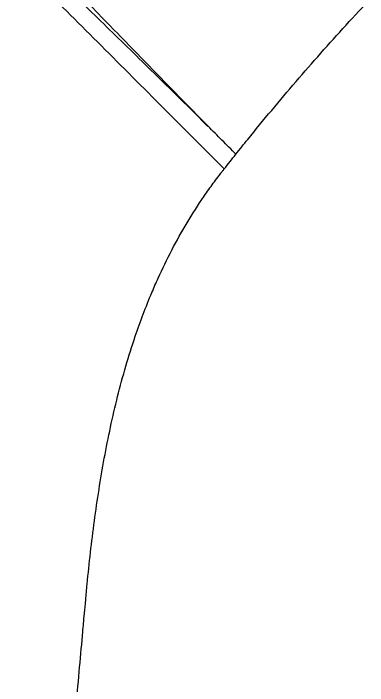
# Model space of a CAD drawing. Header units: inches. Extents: x 0 to 84, y -22 to 124.
# Drawn here: x 12.45 to 17.16, y 56.81 to 65.73 of the extents above; entities that cross this region are included whole.
import ezdxf

# ---------------------------------------------------------------- set-up
doc = ezdxf.new("R2010")
doc.units = ezdxf.units.IN
doc.header["$MEASUREMENT"] = 0
doc.layers.add('1', color=4, linetype='Continuous')

# ---------------------------------------------------------------- blocks, each defined once
blk = doc.blocks.new('2020 RELAY')
at = {"layer": '1', "color": 3, "linetype": 'Continuous', "lineweight": 25}
for points, knots in [([(15.4118, 63.364), (15.4119, 63.3642), (15.4642, 63.4296), (15.6214, 63.6248), (15.9928, 64.0761), (16.5381, 64.7089), (17.2149, 65.4488), (17.9136, 66.1683), (18.6332, 66.8669), (19.3731, 67.5437), (20.0059, 68.0889), (20.457, 68.4606), (20.6523, 68.6177), (20.7177, 68.6699), (20.7179, 68.6701)], [0.0311622, 0.0311622, 0.0311622, 0.0311622, 0.03125, 0.0625, 0.125, 0.25, 0.375, 0.5, 0.625, 0.75, 0.875, 0.9375, 0.96875, 0.9688374, 0.9688374, 0.9688374, 0.9688374]), ([(12.588, 66.2605), (12.9818, 65.8512), (13.3861, 65.4319), (14.0017, 64.7973), (14.2085, 64.5849), (14.5201, 64.2661), (14.6242, 64.1598), (14.8327, 63.9474), (14.9373, 63.8413), (15.0415, 63.735)], [0, 0, 0, 0, 0.5, 0.5, 0.75, 0.75, 0.875, 0.875, 1, 1, 1, 1]), ([(15.0398, 63.7329), (14.9346, 63.8384), (14.8287, 63.9431), (14.6169, 64.1522), (14.511, 64.2564), (14.1932, 64.5682), (13.9816, 64.7746), (13.5611, 65.1839), (13.3521, 65.3867), (12.9387, 65.7876), (12.7344, 65.9857), (12.5331, 66.1811)], [0, 0, 0, 0, 0.125, 0.125, 0.25, 0.25, 0.5, 0.5, 0.75, 0.75, 1, 1, 1, 1]), ([(12.4525, 65.9725), (12.5539, 65.8712), (12.9201, 65.5049), (13.5673, 64.8578), (14.2635, 64.1615), (14.758, 63.667), (15.0424, 63.3827), (15.1851, 63.24), (15.2566, 63.1684)], [0.5765958, 0.5765958, 0.5765958, 0.5765958, 0.625, 0.75, 0.875, 0.9375, 0.96875, 1, 1, 1, 1]), ([(15.4118, 63.364), (15.3501, 63.4258), (15.2268, 63.5494), (15.1032, 63.6731), (15.0415, 63.735)], [0, 0, 0, 0, 0.499999, 1, 1, 1, 1]), ([(15.2566, 63.1684), (15.2823, 63.2011), (15.3339, 63.2664), (15.3858, 63.3315), (15.4118, 63.364)], [0, 0, 0, 0, 0.5, 1, 1, 1, 1]), ([(13.1722, 54.7549), (13.21, 55.1763), (13.2774, 55.9283), (13.3574, 56.8188), (13.3912, 57.1976), (13.4107, 57.4118), (13.4234, 57.5476), (13.4437, 57.758), (13.4771, 58.0732), (13.5289, 58.4925), (13.5892, 58.9105), (13.6831, 59.4648), (13.8292, 60.1493), (14.0428, 60.8833), (14.2385, 61.4008), (14.4047, 61.7806), (14.5563, 62.0922), (14.7593, 62.4556), (14.9458, 62.7473), (15.0925, 62.9532), (15.1603, 63.0442), (15.2134, 63.1131), (15.2381, 63.1448), (15.2488, 63.1584), (15.2545, 63.1656), (15.2566, 63.1684)], [0.6551411, 0.6551411, 0.6551411, 0.6551411, 0.6957891, 0.7270391, 0.7348516, 0.7387579, 0.740711, 0.7426641, 0.7504766, 0.7582891, 0.7661016, 0.7739141, 0.7895391, 0.8051641, 0.8168829, 0.8207891, 0.8286016, 0.8364141, 0.8442266, 0.8481329, 0.850086, 0.8510626, 0.8520391, 0.8527227, 0.853148, 0.853148, 0.853148, 0.853148])]:
    blk.add_open_spline(points, degree=3, knots=knots, dxfattribs=at)
blk.add_open_spline([(15.0415, 63.7349), (15.0409, 63.7343), (15.0404, 63.7336), (15.0398, 63.7329)], degree=3, dxfattribs=at)

msp = doc.modelspace()

# ---------------------------------------------------------------- block references
msp.add_blockref('2020 RELAY', (0, 0.5))

doc.saveas('drawing.dxf')
